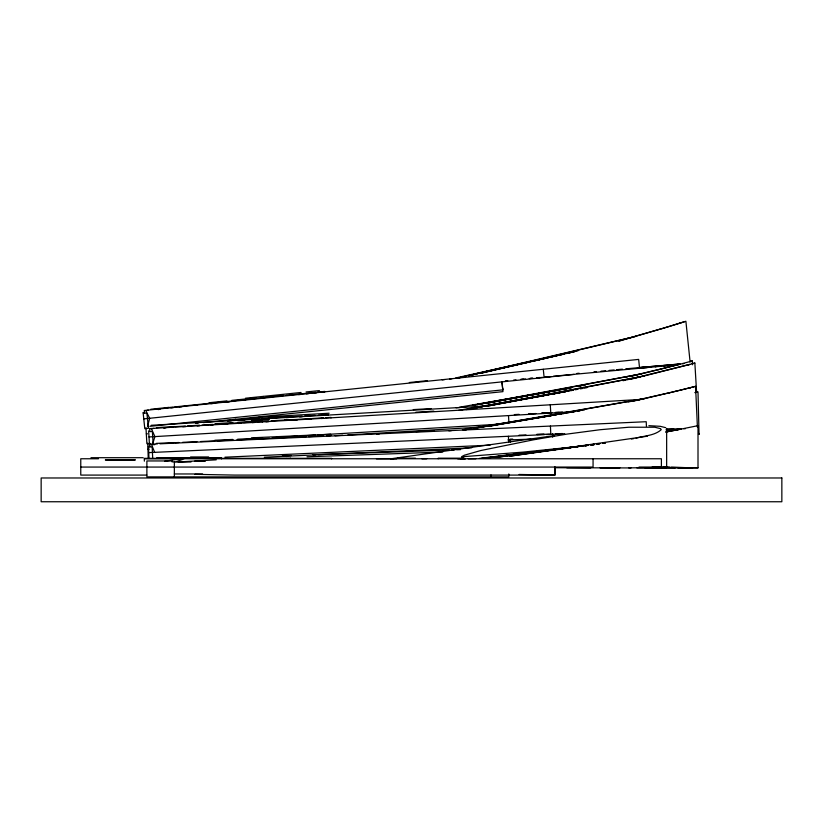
<?xml version="1.0" encoding="UTF-8"?>
<svg xmlns="http://www.w3.org/2000/svg" width="823" height="823" viewBox="0 0 823 823"><rect width="100%" height="100%" fill="white"/><g stroke="black" fill="none" stroke-linecap="round" stroke-linejoin="round"><path stroke-width="1.23" d="M508.779 475.087L508.809 473.966L508.861 475.087M147.543 426.407L149.663 418.279L145.928 410.831L148.181 410.091M151.514 444.441L154.642 452.341M158.325 409.617L160.598 408.805M690.096 361.945L685.888 321.248L679.263 323.346M684.921 321.556L679.849 323.151M666.342 327.348L680.765 322.863L659.964 329.282M163.942 428.32L166.246 427.61M666.229 327.328L619.421 341.02M659.861 329.241L618.402 341.082M692.287 363.745L694.859 363.056L696.608 392.406M692.534 364.774L692.308 360.947L689.736 361.626M688.151 364.856L694.859 363.056M692.308 360.947L682.473 363.54M679.829 364.239L672.504 366.142M697.42 427.209L695.569 386.347L689.427 387.89M695.569 386.347L688.83 388.055M672.401 366.122L640.85 373.981M658.421 369.702L679.747 364.239L670.261 365.309M680.991 389.999L690.363 387.664L675.704 391.306M642.177 376.481L689.674 364.445L630.984 378.909M695.414 392.509L697.997 391.882L699.025 434.112M658.318 369.63L629.636 376.409M669.233 392.869L680.899 389.999M694.879 392.633L697.019 392.118M631.334 337.492L481.558 373.066L528.994 362.161M675.601 391.285L643.956 398.754M630.994 379.125L640.932 376.78M465.633 376.245L456.93 378.282L465.808 376.255M468.122 375.658L473.091 374.496M475.581 373.909L636.025 336.35M629.657 376.615L639.605 374.28M669.12 392.828L631.478 401.315M531.493 361.585L546.472 358.139M560.196 354.98L563.94 354.127M468.153 375.741L473.287 374.558M475.643 374.043L480.766 372.86M483.122 372.346L560.504 354.764M566.738 353.355L577.952 350.814M626.57 379.917L628.772 379.413M563.868 353.993L468.812 375.525L549.867 357.326M566.368 353.427L571.368 352.295M625.089 377.438L627.301 376.944M552.367 356.76L557.346 355.639M623.083 380.699L625.47 380.164M632.733 401.254L642.701 399.042M455.623 377.983L549.62 357.203M552.13 356.647L557.14 355.546M559.65 354.991L574.691 351.668M460.87 377.428L465.89 376.348M468.4 375.813L473.42 374.722M628.155 402.015L630.367 401.552M636.827 467.845L698.007 467.855L698.007 425.666L683.769 428.536M677.936 429.719L681.146 429.081M671.403 430.985L681.053 429.071M636.035 438.175C644.316 435.706 654.645 435.706 661.219 429.688L660.53 428.649L654.769 427.23L628.793 427.23L600.09 429.719L566.769 434.122L533.355 439.842L480.827 450.52L464.388 455.201L461.58 456.693L461.58 458.946M639.656 376.903L488.461 405.904L547.665 394.989M637.074 374.691L485.837 403.435L527.42 395.842M665.879 432.044L677.833 429.688M644.388 375.957L471.157 408.62L473.853 408.177M463.503 407.056L466.013 406.593M472.299 405.42L474.809 404.947M477.319 404.484L641.817 373.765M665.776 431.972L671.29 430.943M553.961 393.826L556.482 393.363M562.778 392.201L565.298 391.738M153.798 428.351L151.504 428.999L154.909 436.601L152.44 444.626L154.765 444.657M529.94 395.379L545.063 392.622M547.583 392.16L550.103 391.697M556.399 390.544L558.92 390.092M565.216 388.94L567.736 388.477M466.312 409.545L468.822 409.082M476.219 407.766L482.648 406.583M485.025 406.161L496.475 404.072M498.872 403.651L510.311 401.562M512.708 401.14L555.566 393.353M558.015 392.91L573.158 390.153M584.443 388.117L586.994 387.643M463.514 407.087L466.188 406.583M477.361 404.597L480.025 404.093M482.401 403.692L488.831 402.519M491.208 402.108L493.862 401.614M496.248 401.202L507.688 399.124M510.095 398.713L557.994 390.092M560.442 389.66L571.82 387.612M578.065 386.491L580.626 386.028M569.002 390.904L475.622 407.807L556.142 393.384M575.308 389.763L577.828 389.3M580.359 388.847L582.879 388.394M562.613 389.248L472.988 405.307L544.723 392.592M565.134 388.795L571.45 387.664M582.807 385.637L585.338 385.185M558.652 392.931L564.948 391.799M547.244 392.149L549.764 391.697M552.274 391.254L558.57 390.133M640.171 399.422L488.595 426.314L541.627 417.292M631.457 439.029L633.659 438.638M462.341 409.679L564.743 391.697M571.059 390.586L573.59 390.143M459.707 407.169L562.14 389.361M564.671 388.919L567.201 388.477M578.579 386.501L581.11 386.059M466.219 429.668L463.699 430.1L466.394 429.637M471.25 428.783L468.74 429.225L471.435 428.804M473.77 428.351L476.291 427.909M478.801 427.476L644.923 398.548M544.157 416.87L546.678 416.438M549.208 416.006L551.729 415.574M563.097 413.65L565.617 413.218M473.801 428.423L569.722 412.374M571.862 412.014L574.763 411.541M576.923 411.171L579.804 410.698M581.984 410.327L584.515 409.905M475.725 428.032L546.349 416.397M548.869 415.985L551.389 415.564M553.91 415.152L556.441 414.73M558.961 414.319L561.481 413.907M462.413 429.729L570.133 412.354M572.664 411.942L575.205 411.531M577.736 411.13L580.266 410.718M164.775 461.25L184.753 458.185M647.362 436.211L509.581 456.199L571.419 447.63M390.534 458.843L554.692 435.552M573.94 447.28L577.725 446.755M580.256 446.405L582.777 446.056M585.307 445.706L587.828 445.356M591.614 444.832L594.134 444.482M602.971 443.268L605.491 442.918M576.841 446.745L496.701 457.331L587.756 445.192M579.382 446.405L581.933 446.066M584.474 445.737L588.291 445.233M590.832 444.893L593.383 444.554M597.2 444.05L599.741 443.72M590.286 444.852L594.083 444.348M596.613 444.009L599.134 443.679M602.93 443.175L605.461 442.836M588.414 445.078L483.286 458.421L576.738 446.724M590.945 444.759L593.476 444.43M597.272 443.947L599.813 443.628M579.269 446.405L581.789 446.087M585.585 445.613L588.106 445.294M591.902 444.821L594.422 444.513L591.85 444.811M481.29 458.411L582.026 446.066L522.77 452.146L463.082 456.683L463.082 458.936M585.492 445.593L588.404 445.284L585.883 445.582M479.398 458.39L582.015 446.066M442.167 379.856L444.615 379.578M449.523 379.022L451.971 378.734M245.46 398.229L263.339 396.377M263.566 396.357L301.064 392.478M306.063 391.964L319.406 390.586M209.052 402.735L226.932 400.894M231.767 400.389L256.138 397.869L256.21 398.486M150.784 409.247L168.664 407.395M265.911 397.344L283.719 395.503M409.298 382.53L427.178 380.679M167.038 407.704L173.283 407.056M174.538 406.932L236.551 400.523M237.662 400.41L266.21 397.458M269.913 397.077L272.362 396.82M286.065 395.41L315.96 392.314M317.04 392.201L324.756 391.409M170.845 407.858L173.344 407.601M179.147 406.994L181.842 406.716M195 405.358L197.499 405.101M210.883 403.712L213.219 403.476M226.87 402.066L229.319 401.809M242.806 400.42L245.264 400.163M298.687 394.639L301.259 394.382M306.259 393.857L308.43 393.641M314.18 393.044L316.536 392.797M322.441 392.19L324.807 391.943M143.14 412.807L146.916 413.3L148.469 428.279L144.786 428.66L143.14 412.807L144.313 412.693M143.768 418.886L573.909 374.434M639.265 367.686L649.697 366.605M149.868 426.335L502.73 389.865L502.658 388.744L502.822 389.855L501.989 381.872M195.648 423.403L198.199 423.145M203.291 422.611L502.956 391.645L501.907 381.882M680.189 364.352L663.76 365.947M655.252 366.801L667.638 365.607M576.902 373.447L579.114 373.241M647.176 367.552L553.395 376.245M639.337 368.323L656.065 366.698M601.057 371.163L605.563 370.741M609.092 370.401L614.205 369.928M616.602 369.702L622.425 369.157M594 371.831L596.356 371.605M545.238 377.129L551.215 376.574M625.758 368.848L661.846 365.546M505.394 380.833L507.76 380.607M513.655 380.061L515.97 379.856M522.893 379.208L525.424 378.971M529.22 378.621L533.016 378.271M536.699 377.922L542.851 377.356M647.032 366.904L684.026 363.632M639.502 367.572L643.596 367.202M530.022 378.354L532.347 378.148M537.265 377.695L539.723 377.479M545.289 376.975L549.867 376.564M521.01 379.156L523.191 378.961M666.651 428.536L666.651 467.474L628.793 467.876M663.595 365.422L679.603 364.054M458.668 410.286L462.361 410.019M456.035 407.755L459.728 407.508M251.488 420.738L269.43 419.679M214.926 423.66L232.868 422.6M237.713 422.312L262.177 420.851L262.249 422.014M156.421 427.621L174.373 426.551M271.971 420.759L289.912 419.689M415.862 412.21L433.803 411.14M175.237 426.643L185.278 426.047M187.531 425.913L199.547 425.203M202.016 425.059L213.106 424.39M215.513 424.257L226.047 423.629M229.668 423.413L241.376 422.713M243.608 422.58L254.688 421.921M257.198 421.777L268.493 421.109M271.004 420.954L273.503 420.81M284.593 420.152L311.145 418.568M312.401 418.496L323.274 417.847M325.785 417.703L331.011 417.395L331.041 417.93M149.868 428.588L643.493 399.258M182.799 426.736L186.08 426.54M197.088 425.882L199.578 425.738M210.595 425.079L213.136 424.935M224.134 424.277L227.827 424.061M238.063 423.454L241.406 423.259M252.208 422.611L254.893 422.456M265.942 421.798L268.524 421.643M293.482 420.162L297.278 419.936M307.226 419.339L311.176 419.113M321.124 418.516L323.923 418.351M150.228 431.633L152.389 431.499L153.109 443.628M149.004 436.951L568.426 412.035M570.946 411.881L573.466 411.726M275.993 437.455L279.789 437.229M289.922 436.622L297.525 436.169M303.862 435.799L315.26 435.12M317.791 434.966L500.312 424.123M334.992 435.748L342.677 435.285M347.79 434.986L480.879 427.075M250.48 417.765L252.095 417.673M258.7 417.292L329.118 413.228M235.059 419.401L235.903 419.349M242.456 418.979L259.533 417.991L259.595 419.154L257.085 419.298M269.316 417.909L287.258 416.87M413.218 409.607L431.17 408.578M227.014 420.491L230.635 420.275M235.378 420.008L244.596 419.473M247.023 419.339L259.564 418.609M262.074 418.465L269.605 418.033M275.787 417.673L280.705 417.395M287.001 417.035L302.195 416.15M304.736 416.006L315.188 415.409M318.45 415.214L328.356 414.648L328.387 415.183M151.134 425.296L487.483 405.904M227.632 420.995L231.325 420.779M242.199 420.152L244.863 419.997M286.466 417.6L288.894 417.456M299.695 416.839L302.226 416.695M146.319 433.886L147.492 433.824M150.578 443.484L146.885 443.7L145.969 427.785M448.874 430.83L451.343 430.686M216.223 459.831L174.353 462.166L184.753 458.761L661.394 458.761L661.394 467.063M514.313 414.586L519.066 414.35M529.498 413.846L535.835 413.537M542.11 413.228L551.914 412.745M555.504 412.57L559.105 412.395M541.452 413.074L548.612 412.745M555.381 412.436L562.448 412.097M528.705 413.66L530.897 413.568M251.437 437.836L330.723 434.235M214.834 440.254L232.796 439.431M237.641 439.215L262.126 438.103L262.177 439.266M156.288 443.391L174.239 442.579M271.909 438.134L289.871 437.322M415.903 431.602L433.865 430.789M175.114 442.681L178.879 442.507M182.644 442.332L196.964 441.684M200.668 441.519L214.237 440.902M217.756 440.737L233.207 440.038M236.839 439.873L249.595 439.297M254.616 439.071L269.687 438.381M273.452 438.206L278.38 437.99M290.879 437.425L306.084 436.725M308.604 436.612L323.254 435.953M326.803 435.789L330.99 435.593M157.409 443.916L149.714 444.266L149.827 446.632M159.981 443.803L646.22 421.715L646.436 426.458M148.953 457.526L148.459 446.508L149.632 446.457M148.726 452.619L544.322 434.647M546.421 434.554L564.712 433.721M224.916 457.197L490.138 445.15M264.286 457.207L471.744 447.784M677.432 429.431L680.642 429.297M666.486 429.873L680.621 429.339M666.095 429.915L674.798 429.575M519.076 435.192L526.031 434.945M537.121 434.554L549.538 434.122M555.535 433.916L559.136 433.783M507.863 439.945L530.886 439.143M533.448 439.05L536.01 438.957M282.382 455.849L291.383 455.541M312.946 454.79L315.744 454.687M318.316 454.594L449.224 450.027M451.734 449.944L454.245 449.852M456.765 449.759L460.53 449.636M307 456.786L442.795 452.043M555.412 433.772L562.49 433.546M673.852 429.03L666.62 429.267M536.678 434.379L543.941 434.143M376.574 434.143L379.125 434.06M666.352 429.297L685.374 428.701M147.955 449.224L149.128 449.193M677.308 428.968L680.518 428.876M510.291 439.132L512.678 439.081M654.769 467.68L661.219 467.413L653.225 467.083M421.942 458.823L426.715 458.761M178.2 462.115L191.029 461.97M460.304 458.823L465.427 458.761L457.742 458.823M468.225 458.823L475.92 458.761M135.178 460.016L109.572 460.139L133.933 460.026M376.44 458.823L393.764 458.761M392.818 458.823L396.676 458.802M630.994 467.948L566.769 467.742M190.597 456.96L208.651 456.96M90.983 457.701L143.192 457.701M156.751 457.701L221.48 457.701L221.48 458.864M163.664 458.185L181.718 458.185M268.051 458.185L286.106 458.185M286.692 458.185L290.416 458.185M397.386 458.185L415.44 458.185M163.612 458.329L144.344 458.329L144.344 461.168M181.574 458.329L268.73 458.329M290.149 458.329L331.576 458.329L331.576 458.864M98.482 458.761L80.767 458.761L80.767 475.087L146.813 475.087M144.344 458.864L180.299 458.864M172.079 460.952L146.885 460.952L146.885 476.887L508.809 476.887L508.809 474.943M171.935 461.826L174.353 461.826L174.353 476.887M80.767 467.063L146.01 467.063M146.885 467.063L593.064 467.063L593.064 458.761M639.008 467.063L659.192 467.063M619.925 467.896L600.09 467.886M174.353 473.966L202.623 473.966M677.936 467.886L692.75 467.803L671.29 467.31M590.78 467.906L554.692 467.701M675.302 467.906L644.625 467.659M652.145 467.053L660.056 467.135M669.541 467.258L654.666 467.083M663.575 467.197L698.007 467.855M519.097 474.459L554.877 475.087L554.877 467.063M194.948 474.336L234.452 475.087L554.949 475.087L554.949 467.063M655.787 467.073L666.651 467.474M648.874 425.666L660.211 426.314L665.756 427.682M698.48 434.009L699.468 434.04M148.459 446.508L152.193 447.218L152.687 458.195M639.502 367.655L638.658 359.404L144.272 410.492L144.519 412.848M543.273 369.26L544.126 377.51M550.289 404.793L550.772 413.084M508.491 415.594L508.902 422.466M148.644 430.851L149.58 446.755M149.714 428.444L149.879 431.231M550.422 426.067L550.803 434.359M508.408 436.283L508.748 442.013M552.572 433.639L552.696 437.188M510.404 439.852L510.486 442.146M510.322 439.852L510.404 442.146M147.77 443.113L148.212 457.814M490.981 474.943L490.981 476.887M464.244 458.761L464.244 458.185L438.196 458.185L438.196 458.761M205.205 460.962L194.948 461.045L205.215 460.962M134.838 459.81L105.313 459.923L134.879 459.831M781.85 477.978L41.15 477.978L41.15 501.752L781.85 501.752L781.85 477.978"/></g></svg>
